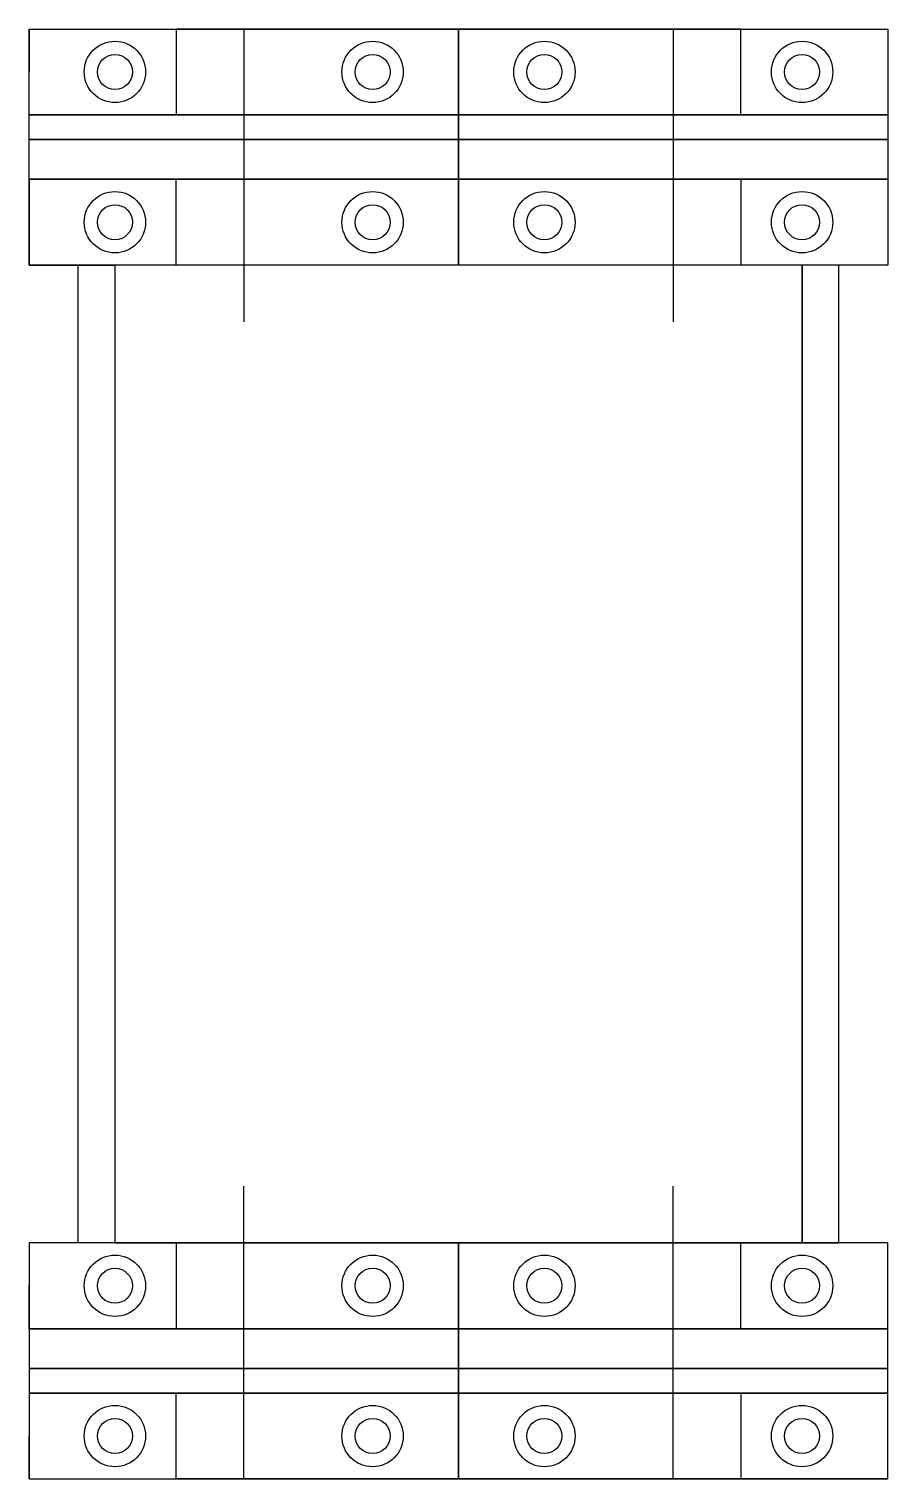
# Model space of a CAD drawing. Header units: millimetres. Extents: x 0 to 70, y 0 to 118.
import ezdxf

# ---------------------------------------------------------------- set-up
doc = ezdxf.new("R2010")
doc.units = ezdxf.units.MM
doc.layers.get('0').update_dxf_attribs({"true_color": 0xc2ced6})

msp = doc.modelspace()

# ---------------------------------------------------------------- linework, layer by layer
for p, q in [((0, 118.2), (0, 114.7)), ((0, 118.2), (17.5, 118.2)), ((0, 118.2, 3), (12, 118.2, 3)), ((17.5, 118.2), (17.5, 94.34)), ((35, 118.2), (35, 114.7)), ((35, 118.2), (35, 114.7)), ((35, 118.2), (52.5, 118.2)), ((52.5, 118.2), (52.5, 94.34)), ((70, 118.2), (70, 114.7)), ((35, 111.2, 8), (35, 109.2, 8)), ((70, 111.2, 3), (58, 111.2, 3)), ((70, 111.2, 8), (70, 109.2, 8)), ((35, 109.2, 8), (0, 109.2, 8)), ((70, 109.2, 8), (35, 109.2, 8)), ((0, 105.95), (0, 102.45)), ((0, 105.95, 3), (0, 98.95, 3)), ((0, 105.95, 3), (12, 105.95, 3)), ((35, 105.95), (35, 102.45)), ((35, 105.95), (35, 102.45)), ((70, 105.95, 3), (58, 105.95, 3)), ((58, 105.95, 3), (58, 98.95, 3)), ((70, 105.95), (70, 102.45)), ((0, 98.95, 3), (7, 98.95, 3)), ((17.5, 0), (17.5, 23.86)), ((52.5, 0), (52.5, 23.86)), ((7, 19.25, 3), (4, 19.25, 3)), ((66, 19.25, 3), (58, 19.25, 3)), ((70, 19.25, 3), (63, 19.25, 3)), ((63, 19.25, 3), (66, 19.25, 3)), ((70, 12.25, 3), (70, 19.25, 3)), ((0, 12.25), (0, 15.75)), ((35, 12.25), (35, 15.75)), ((35, 12.25), (35, 15.75)), ((70, 12.25), (70, 15.75)), ((0, 12.25, 3), (15, 12.25, 3)), ((0, 12.25, 3), (12, 12.25, 3)), ((35, 9, 8), (0, 9, 8)), ((35, 7, 8), (35, 9, 8)), ((70, 9, 8), (35, 9, 8)), ((70, 7, 8), (70, 9, 8)), ((0, 7, 3), (12, 7, 3)), ((0, 0), (0, 3.5)), ((35, 0), (35, 3.5)), ((35, 0), (35, 3.5)), ((70, 0), (70, 3.5)), ((0, 0), (17.5, 0)), ((35, 0), (52.5, 0)), ((70, 0, 3), (58, 0, 3))]:
    msp.add_line(p, q)
at = {"extrusion": (2.23301e-15, -1, 0)}
for p, q in [((0, 109.2, 14.5), (0, 109.2, 11.25)), ((35, 109.2, 14.5), (35, 109.2, 11.25))]:
    msp.add_line(p, q, dxfattribs=at)
at = {"extrusion": (1, -2.93794e-15, 0)}
msp.add_line((70, 109.2, 8), (70, 109.2, -5.21), dxfattribs=at)
at = {"extrusion": (3.75573e-15, 1, 0)}
for p, q in [((0, 9, 14.5), (0, 9, 11.25)), ((35, 9, 14.5), (35, 9, 11.25))]:
    msp.add_line(p, q, dxfattribs=at)
for points in [[(0, 118.2), (35, 118.2), (35, 98.95), (0, 98.95)], [(0, 118.2), (35, 118.2), (35, 111.2), (0, 111.2)], [(35, 118.2), (70, 118.2), (70, 98.95), (35, 98.95)], [(35, 118.2), (70, 118.2), (70, 111.2), (35, 111.2)], [(0, 105.95), (35, 105.95), (35, 98.95), (0, 98.95)], [(35, 105.95), (70, 105.95), (70, 98.95), (35, 98.95)], [(0, 0), (35, 0), (35, 19.25), (0, 19.25)], [(0, 12.25), (35, 12.25), (35, 19.25), (0, 19.25)], [(35, 0), (70, 0), (70, 19.25), (35, 19.25)], [(35, 12.25), (70, 12.25), (70, 19.25), (35, 19.25)], [(0, 0), (35, 0), (35, 7), (0, 7)], [(35, 0), (70, 0), (70, 7), (35, 7)]]:
    msp.add_lwpolyline(points, close=True)
for points, elevation in [([(58, 111.2), (58, 118.2), (12, 118.2), (12, 111.2)], 3), ([(0, 111.2), (35, 111.2), (35, 105.95), (0, 105.95)], 8), ([(35, 111.2), (70, 111.2), (70, 105.95), (35, 105.95)], 8), ([(12, 105.95), (58, 105.95), (58, 98.95), (12, 98.95)], 3), ([(4, 19.25), (4, 98.95), (7, 98.95), (7, 19.25)], 3), ([(7, 98.95), (7, 19.25), (63, 19.25), (63, 98.95)], 3), ([(66, 19.25), (66, 98.95), (63, 98.95), (63, 19.25)], 3), ([(12, 12.25), (58, 12.25), (58, 19.25), (12, 19.25)], 3), ([(0, 7), (35, 7), (35, 12.25), (0, 12.25)], 8), ([(35, 7), (70, 7), (70, 12.25), (35, 12.25)], 8), ([(12, 7), (58, 7), (58, 0), (12, 0)], 3)]:
    msp.add_lwpolyline(points, close=True, dxfattribs=dict(elevation=elevation))
at = {"extrusion": (2.23301e-15, -1, 0), "elevation": -109.2}
for points in [[(35, 14.5), (0, 14.5), (0, 11.25), (35, 11.25)], [(70, 14.5), (35, 14.5), (35, 11.25), (70, 11.25)]]:
    msp.add_lwpolyline(points, close=True, dxfattribs=at)
at = {"extrusion": (3.75573e-15, 1, 0), "elevation": 9}
for points in [[(-35, 14.5), (0, 14.5), (0, 11.25), (-35, 11.25)], [(-70, 14.5), (-35, 14.5), (-35, 11.25), (-70, 11.25)]]:
    msp.add_lwpolyline(points, close=True, dxfattribs=at)
for centre, radius in [((7, 114.7), 2.5), ((28, 114.7), 2.5), ((42, 114.7), 2.5), ((63, 114.7), 2.5), ((7, 114.7), 1.43), ((28, 114.7), 1.43), ((42, 114.7), 1.43), ((63, 114.7), 1.43), ((7, 102.45), 2.5), ((28, 102.45), 2.5), ((42, 102.45), 2.5), ((63, 102.45), 2.5), ((7, 102.45), 1.43), ((28, 102.45), 1.43), ((42, 102.45), 1.43), ((63, 102.45), 1.43), ((7, 15.75), 2.5), ((28, 15.75), 2.5), ((42, 15.75), 2.5), ((63, 15.75), 2.5), ((7, 15.75), 1.43), ((28, 15.75), 1.43), ((42, 15.75), 1.43), ((63, 15.75), 1.43), ((7, 3.5), 2.5), ((28, 3.5), 2.5), ((42, 3.5), 2.5), ((63, 3.5), 2.5), ((7, 3.5), 1.43), ((28, 3.5), 1.43), ((42, 3.5), 1.43), ((63, 3.5), 1.43)]:
    msp.add_circle(centre, radius)

doc.saveas('drawing.dxf')
